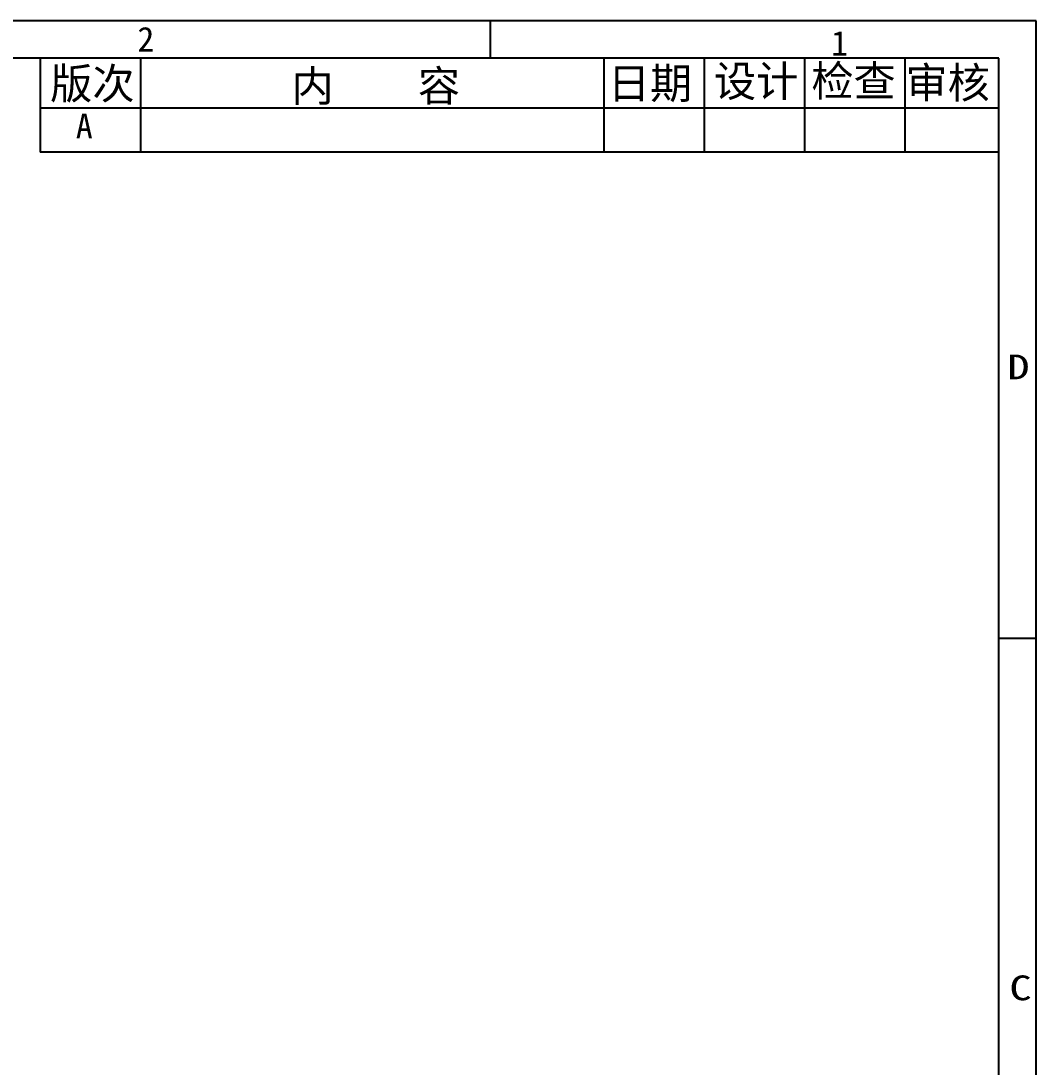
# Model space of a CAD drawing. Header units: millimetres. Extents: x 753 to 1632, y 352 to 973.
# Drawn here: x 1377.7 to 1631.7, y 710.8 to 972.6 of the extents above; entities that cross this region are included whole.
import ezdxf
from ezdxf.enums import TextEntityAlignment as Align

# ---------------------------------------------------------------- set-up
doc = ezdxf.new("R2010")
doc.units = ezdxf.units.MM
doc.header["$LTSCALE"] = 30.734
doc.layers.add('TK', color=7, linetype='CONTINUOUS')
doc.styles.get("Standard").update_dxf_attribs({"font": 'txt', "width": 0.85})
doc.styles.add('TKWZ', font='')
doc.styles.get('TKWZ').set_extended_font_data('SimSun')

msp = doc.modelspace()

# ---------------------------------------------------------------- linework, layer by layer
at = {"layer": 'TK', "color": 3}
for p, q in [((1495.20536, 963.33176), (1495.20536, 972.62441)), ((1382.5304, 963.33176), (1382.5304, 939.79291)), ((1407.61803, 963.33176), (1407.61803, 939.79291)), ((1523.57096, 963.33176), (1523.57096, 939.79291)), ((1548.65858, 963.33176), (1548.65858, 939.79291)), ((1573.74621, 963.33176), (1573.74621, 939.79291)), ((1598.83383, 963.33176), (1598.83383, 939.79291)), ((1622.42214, 950.78795), (1382.5304, 950.78795)), ((1622.42214, 939.79291), (1382.5304, 939.79291))]:
    msp.add_line(p, q, dxfattribs=at)
at = {"layer": 'TK', "color": 5, "linetype": 'ByBlock'}
for p, q in [((1622.42214, 963.33176), (761.96633, 963.33176)), ((1622.42214, 375.62424), (1622.42214, 963.33176))]:
    msp.add_line(p, q, dxfattribs=at)
at = {"layer": 'TK', "color": 3, "linetype": 'ByBlock', "ltscale": 5}
msp.add_line((1622.42214, 818.17629), (1631.71478, 818.17629), dxfattribs=at)
msp.add_lwpolyline([(1631.71478, 972.62441), (752.67368, 972.62441), (752.67368, 366.3316), (1631.71478, 366.3316)], close=True, dxfattribs=at)

# ---------------------------------------------------------------- texts
at = {"layer": 'TK', "color": 3, "linetype": 'ByBlock', "ltscale": 3}
for s, p in [('2', (1408.9423, 964.94923)), ('1', (1582.54576, 963.948))]:
    msp.add_text(s, height=6.1951, dxfattribs=at).set_placement(p, align=Align.CENTER)
at = {"layer": 'TK', "color": 4, "style": 'TKWZ'}
for s, p in [('版次', (1395.5558, 953.08213)), ('内    容', (1466.47786, 952.48112))]:
    msp.add_text(s, height=7.743873, dxfattribs=at).set_placement(p, align=Align.CENTER)
for s, p in [('日期', (1524.53427, 953.14432)), ('设计', (1551.10834, 953.66511)), ('检查', (1575.47636, 953.75722)), ('审核', (1599.02488, 953.29107))]:
    msp.add_text(s, height=7.743873, dxfattribs=at).set_placement(p)
at = {"layer": 'TK', "color": 3, "linetype": 'ByBlock', "ltscale": 3, "style": 'TKWZ'}
msp.add_text('A', height=6.1951, dxfattribs=at).set_placement((1393.52544, 943.23055), align=Align.CENTER)
at = {"layer": 'TK', "color": 3, "linetype": 'ByBlock', "ltscale": 3, "width": 1.349163}
for s, p, p2 in [('D', (1624.51271, 882.93135), (1630.08484, 882.93135)), ('C', (1625.03724, 727.5343), (1630.60937, 727.5343))]:
    msp.add_text(s, height=6.1951, dxfattribs=at).set_placement(p, p2, align=Align.FIT)

doc.saveas('drawing.dxf')
